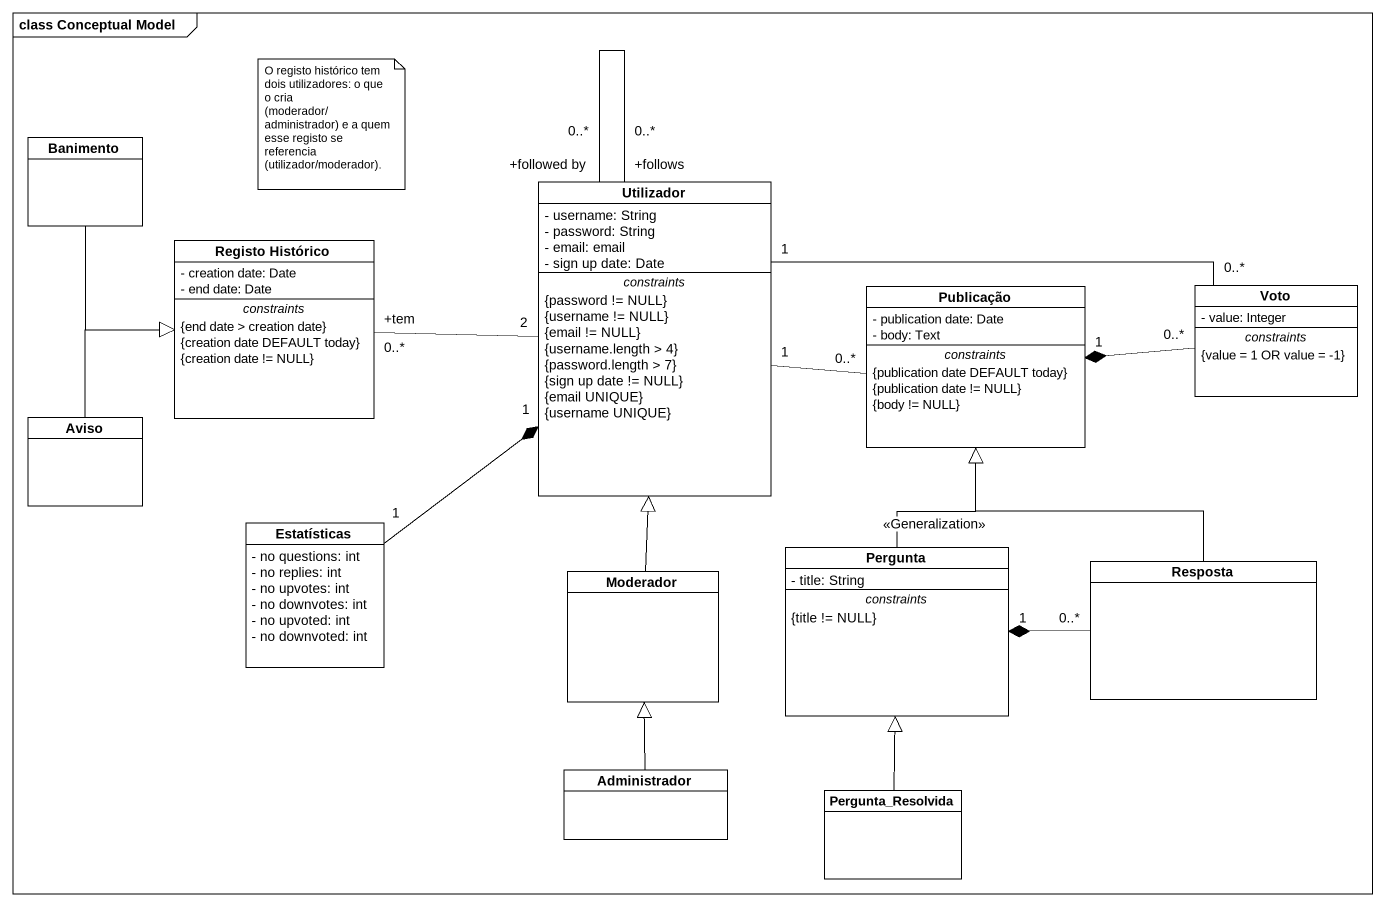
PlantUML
@startuml
mainframe class Conceptual Model
hide circle
hide empty members
skinparam classAttributeIconSize 0
class Banimento
class Utilizador {
  - username: String
  - password: String
  - email: email
  - sign up date: Date
  -- constraints --
  {password != NULL}
  {username != NULL}
  {email != NULL}
  {username.length > 4}
  {password.length > 7}
  {sign up date != NULL}
  {email UNIQUE}
  {username UNIQUE}
}
class "Registo Histórico" as Registo_Histórico {
  - creation date: Date
  - end date: Date
  -- constraints --
  {end date > creation date}
  {creation date DEFAULT today}
  {creation date != NULL}
}
class Publicação {
  - publication date: Date
  - body: Text
  -- constraints --
  {publication date DEFAULT today}
  {publication date != NULL}
  {body != NULL}
}
class Voto {
  - value: Integer
  -- constraints --
  {value = 1 OR value = -1}
}
class Aviso
class Estatísticas {
  - no questions: int
  - no replies: int
  - no upvotes: int
  - no downvotes: int
  - no upvoted: int
  - no downvoted: int
}
class Moderador
class Pergunta {
  - title: String
  -- constraints --
  {title != NULL}
}
class Resposta
class Administrador
class Pergunta_Resolvida
Banimento --|> Registo_Histórico
Utilizador "+follows\n0..*" -- "+followed by\n0..*" Utilizador
Registo_Histórico "+tem\n0..*" -right- "2" Utilizador
Publicação "0..*" -left- "1" Utilizador
Voto "0..*" -left- "1" Utilizador
Voto "0..*" -left-* "1" Publicação
Aviso -up-|> Registo_Histórico
Estatísticas "1" -up-* "1" Utilizador
Moderador -up-|> Utilizador
Pergunta -up-|> Publicação : <<Generalization>>
Resposta -up-|> Publicação
Resposta "0..*" -left-* "1" Pergunta
Administrador -up-|> Moderador
Pergunta_Resolvida -up-|> Pergunta
note as N1
  O registo histórico tem dois utilizadores: o que o cria (moderador/administrador) e a quem esse registo se referencia (utilizador/moderador).
end note
@enduml
